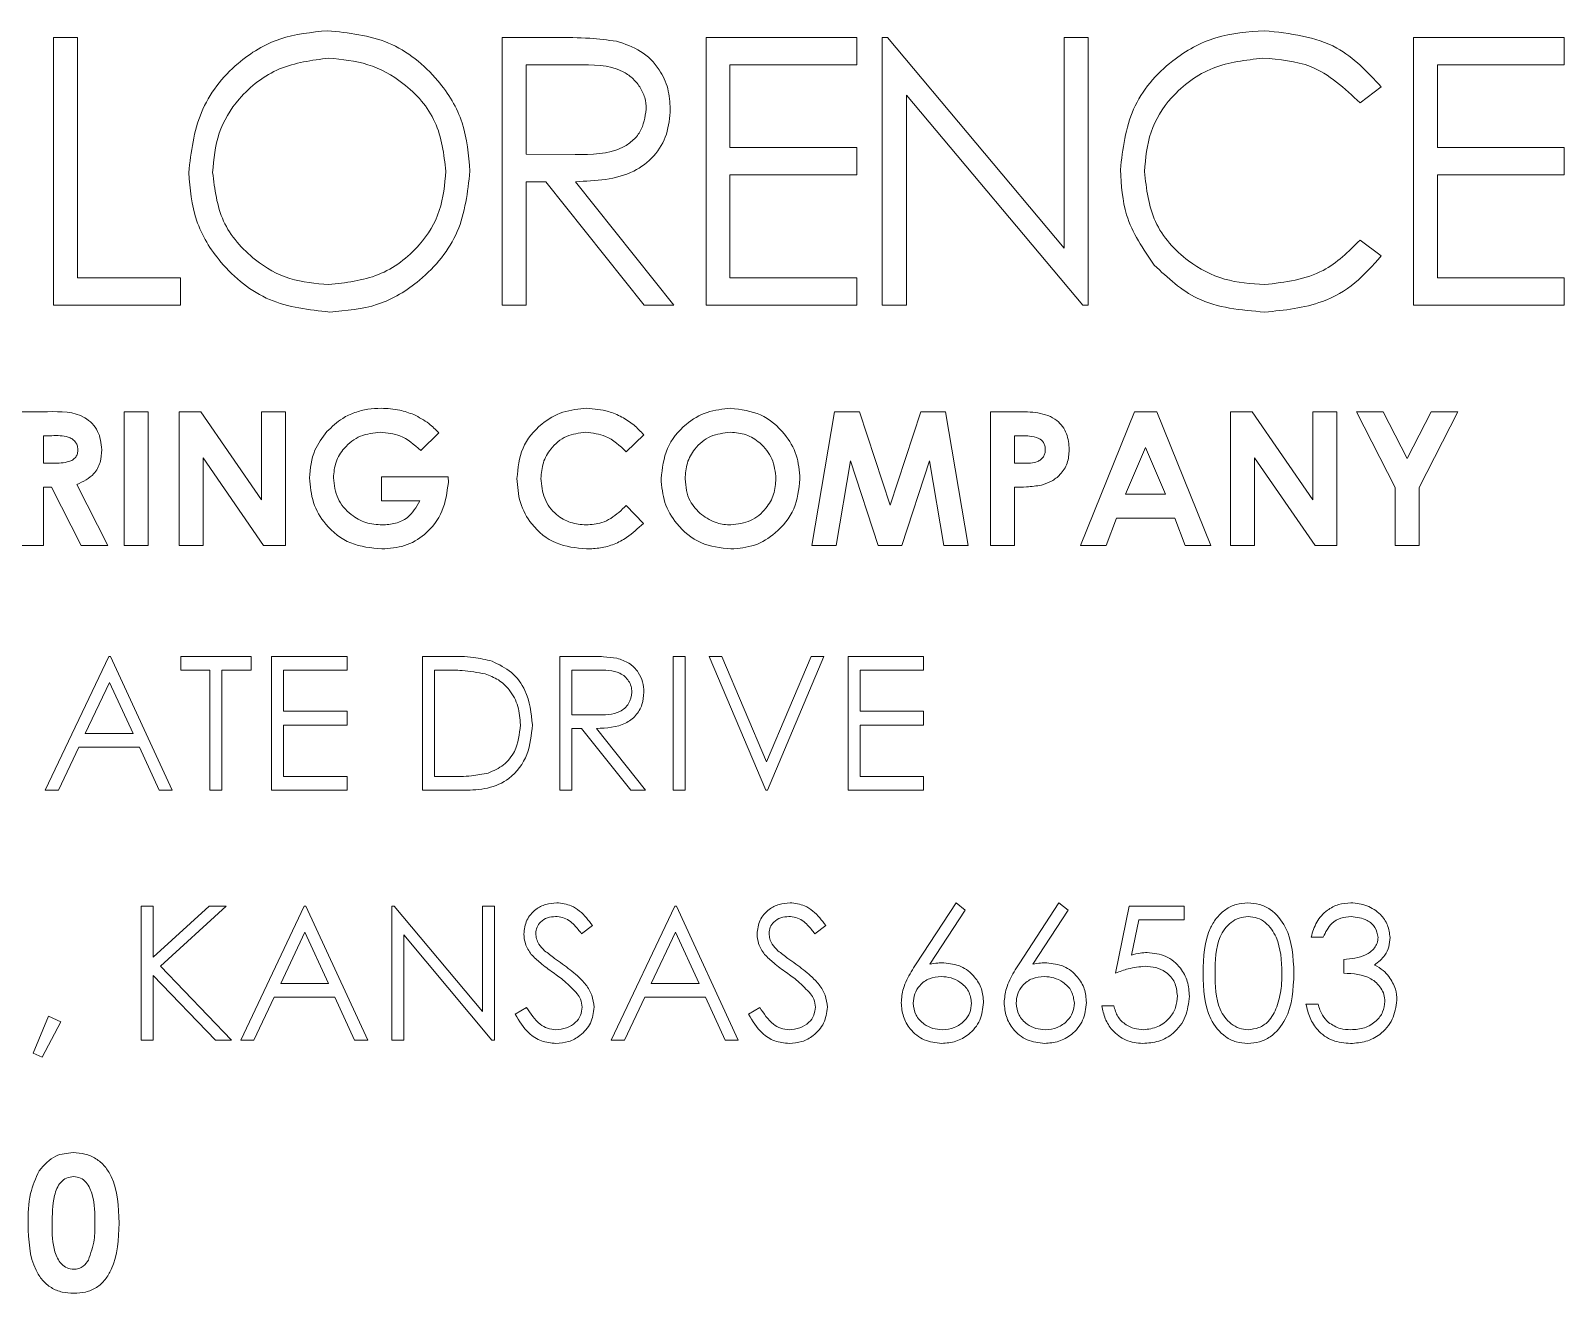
# Model space of a CAD drawing. Header units: inches. Extents: x 26 to 204, y -167 to -88.
# Drawn here: x 185.025 to 185.54, y -102.375 to -101.95 of the extents above; entities that cross this region are included whole.
import ezdxf

# ---------------------------------------------------------------- set-up
doc = ezdxf.new("R2010")
doc.units = ezdxf.units.IN
doc.header["$MEASUREMENT"] = 0
doc.layers.add('SLD-0', color=179, linetype='Continuous')

msp = doc.modelspace()

# ---------------------------------------------------------------- linework, layer by layer
at = {"layer": 'SLD-0', "color": 179, "linetype": 'Continuous', "lineweight": 15}
for p, q in [((185.03225, -102.04261), (185.03225, -101.95261)), ((185.03225, -101.95261), (185.04033, -101.95261)), ((185.04033, -101.95261), (185.04033, -102.03338)), ((185.18318, -101.95261), (185.20119, -101.95261)), ((185.18318, -102.04261), (185.18318, -101.95261)), ((185.25172, -101.95261), (185.30249, -101.95261)), ((185.25172, -102.04261), (185.25172, -101.95261)), ((185.30249, -101.95261), (185.30249, -101.96184)), ((185.31102, -101.95261), (185.31272, -101.95261)), ((185.31102, -102.04261), (185.31102, -101.95261)), ((185.31272, -101.95261), (185.37218, -102.02345)), ((185.37218, -102.02345), (185.37218, -101.95261)), ((185.37218, -101.95261), (185.38025, -101.95261)), ((185.38025, -101.95261), (185.38025, -102.04261)), ((185.48964, -101.95261), (185.54041, -101.95261)), ((185.48964, -102.04261), (185.48964, -101.95261)), ((185.54041, -101.95261), (185.54041, -101.96184)), ((185.20813, -101.96184), (185.19125, -101.96184)), ((185.19125, -101.96184), (185.19125, -101.99184)), ((185.30249, -101.96184), (185.25979, -101.96184)), ((185.25979, -101.96184), (185.25979, -101.98954)), ((185.54041, -101.96184), (185.49772, -101.96184)), ((185.49772, -101.96184), (185.49772, -101.98954)), ((185.47879, -101.96913), (185.47173, -101.97454)), ((185.37842, -102.04261), (185.3191, -101.97194)), ((185.3191, -101.97194), (185.3191, -102.04261)), ((185.25979, -101.98954), (185.30249, -101.98954)), ((185.30249, -101.98954), (185.30249, -101.99877)), ((185.49772, -101.98954), (185.54041, -101.98954)), ((185.54041, -101.98954), (185.54041, -101.99877)), ((185.19125, -101.99184), (185.20773, -101.99197)), ((185.30249, -101.99877), (185.25979, -101.99877)), ((185.25979, -101.99877), (185.25979, -102.03338)), ((185.54041, -101.99877), (185.49772, -101.99877)), ((185.49772, -101.99877), (185.49772, -102.03338)), ((185.19782, -102.00107), (185.19125, -102.00107)), ((185.19125, -102.00107), (185.19125, -102.04261)), ((185.23088, -102.04261), (185.19782, -102.00107)), ((185.20781, -102.00107), (185.24087, -102.04261)), ((185.47173, -102.02069), (185.47879, -102.02604)), ((185.04033, -102.03338), (185.07495, -102.03338)), ((185.07495, -102.03338), (185.07495, -102.04261)), ((185.25979, -102.03338), (185.30249, -102.03338)), ((185.30249, -102.03338), (185.30249, -102.04261)), ((185.49772, -102.03338), (185.54041, -102.03338)), ((185.54041, -102.03338), (185.54041, -102.04261)), ((185.07495, -102.04261), (185.03225, -102.04261)), ((185.19125, -102.04261), (185.18318, -102.04261)), ((185.24087, -102.04261), (185.23088, -102.04261)), ((185.30249, -102.04261), (185.25172, -102.04261)), ((185.3191, -102.04261), (185.31102, -102.04261)), ((185.38025, -102.04261), (185.37842, -102.04261)), ((185.54041, -102.04261), (185.48964, -102.04261)), ((185.02083, -102.07841), (185.03024, -102.07841)), ((185.05602, -102.07841), (185.0641, -102.07841)), ((185.05602, -102.12341), (185.05602, -102.07841)), ((185.0641, -102.07841), (185.0641, -102.12341)), ((185.07448, -102.07841), (185.08176, -102.07841)), ((185.07448, -102.12341), (185.07448, -102.07841)), ((185.08176, -102.07841), (185.10217, -102.10802)), ((185.10217, -102.10802), (185.10217, -102.07841)), ((185.10217, -102.07841), (185.11025, -102.07841)), ((185.11025, -102.07841), (185.11025, -102.12341)), ((185.28737, -102.12341), (185.29496, -102.07841)), ((185.29496, -102.07841), (185.30335, -102.07841)), ((185.30335, -102.07841), (185.31361, -102.1098)), ((185.31361, -102.1098), (185.32395, -102.07841)), ((185.32395, -102.07841), (185.33226, -102.07841)), ((185.33226, -102.07841), (185.33986, -102.12341)), ((185.34736, -102.07841), (185.35638, -102.07841)), ((185.34736, -102.12341), (185.34736, -102.07841)), ((185.37765, -102.12341), (185.39584, -102.07841)), ((185.39584, -102.07841), (185.40333, -102.07841)), ((185.40333, -102.07841), (185.4215, -102.12341)), ((185.42813, -102.07841), (185.43541, -102.07841)), ((185.42813, -102.12341), (185.42813, -102.07841)), ((185.43541, -102.07841), (185.45583, -102.10802)), ((185.45583, -102.07841), (185.4639, -102.07841)), ((185.45583, -102.10802), (185.45583, -102.07841)), ((185.4639, -102.07841), (185.4639, -102.12341)), ((185.47054, -102.07841), (185.47953, -102.07841)), ((185.48352, -102.10392), (185.47054, -102.07841)), ((185.47953, -102.07841), (185.48756, -102.09419)), ((185.48756, -102.09419), (185.49559, -102.07841)), ((185.50458, -102.07841), (185.4916, -102.10392)), ((185.49559, -102.07841), (185.50458, -102.07841)), ((185.03165, -102.08648), (185.0289, -102.08648)), ((185.0289, -102.08648), (185.0289, -102.09571)), ((185.16188, -102.08556), (185.15576, -102.09141)), ((185.23083, -102.08621), (185.2249, -102.09187)), ((185.35798, -102.08648), (185.35544, -102.08648)), ((185.35544, -102.08648), (185.35544, -102.09571)), ((185.39958, -102.09048), (185.39283, -102.1061)), ((185.40632, -102.1061), (185.39958, -102.09048)), ((185.0289, -102.09571), (185.03205, -102.09571)), ((185.10292, -102.12341), (185.08256, -102.09389)), ((185.08256, -102.09389), (185.08256, -102.12341)), ((185.30035, -102.09498), (185.29555, -102.12341)), ((185.30965, -102.12341), (185.30035, -102.09498)), ((185.32688, -102.09498), (185.31753, -102.12341)), ((185.33169, -102.12341), (185.32688, -102.09498)), ((185.35544, -102.09571), (185.3583, -102.09571)), ((185.45657, -102.12341), (185.43621, -102.09389)), ((185.43621, -102.09389), (185.43621, -102.12341)), ((185.04015, -102.10287), (185.05054, -102.12341)), ((185.14256, -102.10841), (185.14256, -102.10033)), ((185.14256, -102.10033), (185.16499, -102.10033)), ((185.16499, -102.10033), (185.16506, -102.10225)), ((185.03164, -102.10379), (185.0289, -102.10379)), ((185.0289, -102.10379), (185.0289, -102.12341)), ((185.04156, -102.12341), (185.03164, -102.10379)), ((185.15548, -102.10841), (185.14256, -102.10841)), ((185.35544, -102.10379), (185.35544, -102.12341)), ((185.39283, -102.1061), (185.40632, -102.1061)), ((185.48352, -102.12341), (185.48352, -102.10392)), ((185.4916, -102.10392), (185.4916, -102.12341)), ((185.2249, -102.10994), (185.23065, -102.11597)), ((185.38977, -102.11418), (185.38627, -102.12341)), ((185.40938, -102.11418), (185.38977, -102.11418)), ((185.41287, -102.12341), (185.40938, -102.11418)), ((185.0289, -102.12341), (185.02083, -102.12341)), ((185.05054, -102.12341), (185.04156, -102.12341)), ((185.0641, -102.12341), (185.05602, -102.12341)), ((185.08256, -102.12341), (185.07448, -102.12341)), ((185.11025, -102.12341), (185.10292, -102.12341)), ((185.29555, -102.12341), (185.28737, -102.12341)), ((185.31753, -102.12341), (185.30965, -102.12341)), ((185.33986, -102.12341), (185.33169, -102.12341)), ((185.35544, -102.12341), (185.34736, -102.12341)), ((185.38627, -102.12341), (185.37765, -102.12341)), ((185.4215, -102.12341), (185.41287, -102.12341)), ((185.43621, -102.12341), (185.42813, -102.12341)), ((185.4639, -102.12341), (185.45657, -102.12341)), ((185.4916, -102.12341), (185.48352, -102.12341)), ((185.02948, -102.20568), (185.05083, -102.16068)), ((185.05083, -102.16068), (185.0514, -102.16068)), ((185.0514, -102.16068), (185.07217, -102.20568)), ((185.07506, -102.16068), (185.09871, -102.16068)), ((185.07506, -102.16529), (185.07506, -102.16068)), ((185.09871, -102.16068), (185.09871, -102.16529)), ((185.10563, -102.20568), (185.10563, -102.16068)), ((185.10563, -102.16068), (185.13102, -102.16068)), ((185.13102, -102.16068), (185.13102, -102.16529)), ((185.1564, -102.20568), (185.1564, -102.16068)), ((185.1564, -102.16068), (185.16549, -102.16068)), ((185.20256, -102.16068), (185.21156, -102.16068)), ((185.20256, -102.20568), (185.20256, -102.16068)), ((185.24063, -102.16068), (185.24467, -102.16068)), ((185.24063, -102.20568), (185.24063, -102.16068)), ((185.24467, -102.16068), (185.24467, -102.20568)), ((185.25275, -102.16068), (185.25708, -102.16068)), ((185.27179, -102.20568), (185.25275, -102.16068)), ((185.25708, -102.16068), (185.27208, -102.19614)), ((185.27208, -102.19614), (185.28708, -102.16068)), ((185.2914, -102.16068), (185.27237, -102.20568)), ((185.28708, -102.16068), (185.2914, -102.16068)), ((185.29948, -102.20568), (185.29948, -102.16068)), ((185.29948, -102.16068), (185.32487, -102.16068)), ((185.32487, -102.16068), (185.32487, -102.16529)), ((185.05107, -102.16945), (185.04292, -102.18664)), ((185.059, -102.18664), (185.05107, -102.16945)), ((185.08486, -102.16529), (185.07506, -102.16529)), ((185.08486, -102.20568), (185.08486, -102.16529)), ((185.0889, -102.16529), (185.0889, -102.20568)), ((185.09871, -102.16529), (185.0889, -102.16529)), ((185.10967, -102.16529), (185.10967, -102.17914)), ((185.13102, -102.16529), (185.10967, -102.16529)), ((185.16361, -102.16529), (185.16044, -102.16529)), ((185.16044, -102.16529), (185.16044, -102.20106)), ((185.21503, -102.16529), (185.2066, -102.16529)), ((185.2066, -102.16529), (185.2066, -102.18029)), ((185.30352, -102.16529), (185.30352, -102.17914)), ((185.32487, -102.16529), (185.30352, -102.16529)), ((185.10967, -102.17914), (185.13102, -102.17914)), ((185.13102, -102.17914), (185.13102, -102.18375)), ((185.2066, -102.18029), (185.21483, -102.18035)), ((185.30352, -102.17914), (185.32487, -102.17914)), ((185.32487, -102.17914), (185.32487, -102.18375)), ((185.13102, -102.18375), (185.10967, -102.18375)), ((185.10967, -102.18375), (185.10967, -102.20106)), ((185.20988, -102.18491), (185.2066, -102.18491)), ((185.2066, -102.18491), (185.2066, -102.20568)), ((185.22641, -102.20568), (185.20988, -102.18491)), ((185.21487, -102.18491), (185.2314, -102.20568)), ((185.32487, -102.18375), (185.30352, -102.18375)), ((185.30352, -102.18375), (185.30352, -102.20106)), ((185.04292, -102.18664), (185.059, -102.18664)), ((185.04073, -102.19125), (185.03389, -102.20568)), ((185.06113, -102.19125), (185.04073, -102.19125)), ((185.06778, -102.20568), (185.06113, -102.19125)), ((185.10967, -102.20106), (185.13102, -102.20106)), ((185.13102, -102.20106), (185.13102, -102.20568)), ((185.16044, -102.20106), (185.16561, -102.20106)), ((185.30352, -102.20106), (185.32487, -102.20106)), ((185.32487, -102.20106), (185.32487, -102.20568)), ((185.03389, -102.20568), (185.02948, -102.20568)), ((185.07217, -102.20568), (185.06778, -102.20568)), ((185.0889, -102.20568), (185.08486, -102.20568)), ((185.13102, -102.20568), (185.10563, -102.20568)), ((185.17035, -102.20568), (185.1564, -102.20568)), ((185.2066, -102.20568), (185.20256, -102.20568)), ((185.2314, -102.20568), (185.22641, -102.20568)), ((185.24467, -102.20568), (185.24063, -102.20568)), ((185.27237, -102.20568), (185.27179, -102.20568)), ((185.32487, -102.20568), (185.29948, -102.20568)), ((185.06179, -102.24468), (185.06583, -102.24468)), ((185.06179, -102.28968), (185.06179, -102.24468)), ((185.06583, -102.24468), (185.06583, -102.26181)), ((185.06583, -102.26181), (185.08459, -102.24468)), ((185.09035, -102.24468), (185.06823, -102.26487)), ((185.08459, -102.24468), (185.09035, -102.24468)), ((185.09525, -102.28968), (185.1166, -102.24468)), ((185.1166, -102.24468), (185.11717, -102.24468)), ((185.11717, -102.24468), (185.13794, -102.28968)), ((185.14602, -102.24468), (185.14687, -102.24468)), ((185.14602, -102.28968), (185.14602, -102.24468)), ((185.14687, -102.24468), (185.1766, -102.28009)), ((185.1766, -102.28009), (185.1766, -102.24468)), ((185.1766, -102.24468), (185.18063, -102.24468)), ((185.18063, -102.24468), (185.18063, -102.28968)), ((185.21986, -102.28968), (185.24121, -102.24468)), ((185.24121, -102.24468), (185.24179, -102.24468)), ((185.24179, -102.24468), (185.26256, -102.28968)), ((185.3224, -102.26406), (185.33583, -102.24352)), ((185.33894, -102.24597), (185.32705, -102.26415)), ((185.33583, -102.24352), (185.33894, -102.24597)), ((185.35701, -102.26406), (185.37044, -102.24352)), ((185.37355, -102.24597), (185.36166, -102.26415)), ((185.37044, -102.24352), (185.37355, -102.24597)), ((185.38948, -102.26718), (185.3941, -102.24468)), ((185.3941, -102.24468), (185.41256, -102.24468)), ((185.41256, -102.24468), (185.41256, -102.24929)), ((185.21352, -102.25114), (185.20987, -102.25391)), ((185.29198, -102.25114), (185.28833, -102.25391)), ((185.39725, -102.24929), (185.39483, -102.26113)), ((185.41256, -102.24929), (185.39725, -102.24929)), ((185.11684, -102.25345), (185.10869, -102.27064)), ((185.12477, -102.27064), (185.11684, -102.25345)), ((185.17971, -102.28968), (185.15006, -102.25434)), ((185.15006, -102.25434), (185.15006, -102.28968)), ((185.24145, -102.25345), (185.23331, -102.27064)), ((185.24939, -102.27064), (185.24145, -102.25345)), ((185.45929, -102.25506), (185.45525, -102.25506)), ((185.46621, -102.26718), (185.46621, -102.26256)), ((185.08669, -102.28968), (185.06583, -102.26796)), ((185.06583, -102.26796), (185.06583, -102.28968)), ((185.06823, -102.26487), (185.09208, -102.28968)), ((185.10869, -102.27064), (185.12477, -102.27064)), ((185.23331, -102.27064), (185.24939, -102.27064)), ((185.1065, -102.27525), (185.09966, -102.28968)), ((185.1269, -102.27525), (185.1065, -102.27525)), ((185.13355, -102.28968), (185.1269, -102.27525)), ((185.23111, -102.27525), (185.22427, -102.28968)), ((185.25151, -102.27525), (185.23111, -102.27525)), ((185.25817, -102.28968), (185.25151, -102.27525)), ((185.38486, -102.27814), (185.3889, -102.27814)), ((185.45352, -102.27756), (185.45756, -102.27756)), ((185.02544, -102.29413), (185.03054, -102.2816)), ((185.03467, -102.2836), (185.02847, -102.29545)), ((185.03054, -102.2816), (185.03467, -102.2836)), ((185.18756, -102.281), (185.19136, -102.27871)), ((185.26602, -102.281), (185.26982, -102.27871)), ((185.02847, -102.29545), (185.02544, -102.29413)), ((185.06583, -102.28968), (185.06179, -102.28968)), ((185.09208, -102.28968), (185.08669, -102.28968)), ((185.09966, -102.28968), (185.09525, -102.28968)), ((185.13794, -102.28968), (185.13355, -102.28968)), ((185.15006, -102.28968), (185.14602, -102.28968)), ((185.18063, -102.28968), (185.17971, -102.28968)), ((185.22427, -102.28968), (185.21986, -102.28968)), ((185.26256, -102.28968), (185.25817, -102.28968))]:
    msp.add_line(p, q, dxfattribs=at)
for points, knots in [([(185.07772, -101.99801), (185.07855, -101.99107), (185.08021, -101.97718), (185.09253, -101.96136), (185.10808, -101.95194), (185.11899, -101.95085), (185.12445, -101.9503)], [0, 0, 0, 0, 0.279737, 0.559332, 0.77968, 1, 1, 1, 1]), ([(185.12445, -101.9503), (185.1315, -101.95105), (185.1456, -101.95253), (185.16137, -101.9653), (185.17094, -101.98098), (185.17187, -101.99204), (185.17233, -101.99758)], [0, 0, 0, 0, 0.279771, 0.559363, 0.779571, 1, 1, 1, 1]), ([(185.20119, -101.95261), (185.20501, -101.9526), (185.21184, -101.95258), (185.2186, -101.95345), (185.22158, -101.95384)], [0, 0, 0, 0, 0.56024, 1, 1, 1, 1]), ([(185.3911, -101.99709), (185.39192, -101.99004), (185.39357, -101.97593), (185.40688, -101.96048), (185.42291, -101.95154), (185.43398, -101.95072), (185.43953, -101.9503)], [0, 0, 0, 0, 0.27951, 0.559074, 0.779371, 1, 1, 1, 1]), ([(185.43953, -101.9503), (185.44817, -101.95126), (185.46361, -101.95297), (185.47415, -101.96419), (185.47879, -101.96913)], [0, 0, 0, 0, 0.55952, 1, 1, 1, 1]), ([(185.22158, -101.95384), (185.2244, -101.95478), (185.23005, -101.95665), (185.23599, -101.96271), (185.23927, -101.9697), (185.23957, -101.97435), (185.23972, -101.97668)], [0, 0, 0, 0, 0.279795, 0.5595, 0.779628, 1, 1, 1, 1]), ([(185.12484, -101.95954), (185.11916, -101.96027), (185.1078, -101.96175), (185.0948, -101.97177), (185.08702, -101.98453), (185.0862, -101.99349), (185.08579, -101.99797)], [0, 0, 0, 0, 0.279628, 0.559351, 0.779628, 1, 1, 1, 1]), ([(185.16425, -101.99756), (185.16356, -101.99185), (185.16218, -101.98042), (185.15123, -101.96803), (185.13826, -101.96086), (185.12931, -101.95998), (185.12484, -101.95954)], [0, 0, 0, 0, 0.279466, 0.558871, 0.779515, 1, 1, 1, 1]), ([(185.23164, -101.97666), (185.23154, -101.97535), (185.23135, -101.97271), (185.22956, -101.96912), (185.22703, -101.96607), (185.22035, -101.96167), (185.21356, -101.96177), (185.20813, -101.96184)], [0, 0, 0, 0, 0.125306, 0.250608, 0.375961, 0.501276, 1, 1, 1, 1]), ([(185.43902, -101.95954), (185.43327, -101.96019), (185.42178, -101.96151), (185.40838, -101.97128), (185.40041, -101.98412), (185.39959, -101.99318), (185.39918, -101.9977)], [0, 0, 0, 0, 0.279856, 0.559519, 0.779681, 1, 1, 1, 1]), ([(185.47173, -101.97454), (185.46651, -101.96969), (185.45718, -101.96101), (185.44458, -101.95999), (185.43902, -101.95954)], [0, 0, 0, 0, 0.558425, 1, 1, 1, 1]), ([(185.20773, -101.99197), (185.21326, -101.99195), (185.22018, -101.99193), (185.227, -101.98754), (185.23058, -101.9834), (185.23121, -101.97935), (185.23164, -101.97666)], [0, 0, 0, 0, 0.499824, 0.625497, 0.751221, 1, 1, 1, 1]), ([(185.23972, -101.97668), (185.23948, -101.97953), (185.23901, -101.98522), (185.23456, -101.99278), (185.22442, -102.00034), (185.21465, -102.00077), (185.20781, -102.00107)], [0, 0, 0, 0, 0.187133, 0.373987, 0.56091, 1, 1, 1, 1]), ([(185.12517, -102.04492), (185.11819, -102.04415), (185.10425, -102.0426), (185.08873, -102.02988), (185.07917, -102.01443), (185.0782, -102.00348), (185.07772, -101.99801)], [0, 0, 0, 0, 0.279663, 0.559351, 0.779635, 1, 1, 1, 1]), ([(185.08579, -101.99797), (185.08648, -102.00364), (185.08786, -102.01499), (185.09874, -102.02722), (185.11149, -102.03459), (185.12039, -102.03532), (185.12484, -102.03569)], [0, 0, 0, 0, 0.279413, 0.559077, 0.779478, 1, 1, 1, 1]), ([(185.12484, -102.03569), (185.13056, -102.03504), (185.14199, -102.03374), (185.15523, -102.02388), (185.16301, -102.01105), (185.16384, -102.00206), (185.16425, -101.99756)], [0, 0, 0, 0, 0.279832, 0.559387, 0.779669, 1, 1, 1, 1]), ([(185.17233, -101.99758), (185.17154, -102.00456), (185.16996, -102.01853), (185.15714, -102.03401), (185.14162, -102.04352), (185.13065, -102.04445), (185.12517, -102.04492)], [0, 0, 0, 0, 0.2796356, 0.5593411, 0.7795959, 1, 1, 1, 1]), ([(185.40251, -102.02918), (185.39879, -102.02373), (185.39213, -102.01398), (185.39142, -102.00226), (185.3911, -101.99709)], [0, 0, 0, 0, 0.559028, 1, 1, 1, 1]), ([(185.39918, -101.9977), (185.39986, -102.00352), (185.40124, -102.01517), (185.41251, -102.02772), (185.42588, -102.03473), (185.43501, -102.03537), (185.43958, -102.03569)], [0, 0, 0, 0, 0.279433, 0.558917, 0.779285, 1, 1, 1, 1]), ([(185.43958, -102.03569), (185.44654, -102.03484), (185.45899, -102.03332), (185.46783, -102.02456), (185.47173, -102.02069)], [0, 0, 0, 0, 0.558779, 1, 1, 1, 1]), ([(185.43963, -102.04492), (185.43167, -102.04425), (185.41745, -102.04304), (185.40708, -102.03342), (185.40251, -102.02918)], [0, 0, 0, 0, 0.559801, 1, 1, 1, 1]), ([(185.47879, -102.02604), (185.47602, -102.02922), (185.47047, -102.03558), (185.45712, -102.04323), (185.44626, -102.04428), (185.43963, -102.04492)], [0, 0, 0, 0, 0.280412, 0.560799, 1, 1, 1, 1]), ([(185.12423, -102.08512), (185.12591, -102.0835), (185.12868, -102.08083), (185.13356, -102.07857), (185.13795, -102.07744), (185.14095, -102.07732), (185.14246, -102.07725)], [0, 0, 0, 0, 0.339488, 0.559583, 0.779759, 1, 1, 1, 1]), ([(185.14246, -102.07725), (185.14457, -102.07735), (185.14834, -102.07754), (185.15188, -102.07882), (185.15344, -102.07938)], [0, 0, 0, 0, 0.559869, 1, 1, 1, 1]), ([(185.18813, -102.10083), (185.18849, -102.09734), (185.1892, -102.09037), (185.1956, -102.08259), (185.20344, -102.07805), (185.2089, -102.07752), (185.21163, -102.07725)], [0, 0, 0, 0, 0.279818, 0.559034, 0.779561, 1, 1, 1, 1]), ([(185.21163, -102.07725), (185.21411, -102.07747), (185.21819, -102.07781), (185.22345, -102.08009), (185.22752, -102.08271), (185.22972, -102.08504), (185.23083, -102.08621)], [0, 0, 0, 0, 0.339469, 0.559682, 0.779853, 1, 1, 1, 1]), ([(185.2366, -102.10089), (185.23701, -102.09743), (185.23785, -102.0905), (185.24414, -102.08273), (185.25189, -102.07807), (185.25733, -102.07752), (185.26005, -102.07725)], [0, 0, 0, 0, 0.279629, 0.559212, 0.779671, 1, 1, 1, 1]), ([(185.26005, -102.07725), (185.26352, -102.07769), (185.27046, -102.07856), (185.27802, -102.0851), (185.28266, -102.09286), (185.2831, -102.09831), (185.28333, -102.10104)], [0, 0, 0, 0, 0.279367, 0.559182, 0.779517, 1, 1, 1, 1]), ([(185.03024, -102.07841), (185.03469, -102.07836), (185.04027, -102.0783), (185.04535, -102.08231), (185.0479, -102.08581), (185.04827, -102.08904), (185.04852, -102.09119)], [0, 0, 0, 0, 0.499006, 0.624642, 0.750355, 1, 1, 1, 1]), ([(185.15344, -102.07938), (185.15518, -102.0803), (185.15831, -102.08195), (185.16078, -102.08446), (185.16188, -102.08556)], [0, 0, 0, 0, 0.559431, 1, 1, 1, 1]), ([(185.35638, -102.07841), (185.3587, -102.07842), (185.36332, -102.07846), (185.36975, -102.08056), (185.37343, -102.08569), (185.37375, -102.08935), (185.3739, -102.09119)], [0, 0, 0, 0, 0.28183, 0.560225, 0.779694, 1, 1, 1, 1]), ([(185.04044, -102.09108), (185.0404, -102.09061), (185.04032, -102.08968), (185.03958, -102.08844), (185.03852, -102.08751), (185.03592, -102.08638), (185.03355, -102.08644), (185.03165, -102.08648)], [0, 0, 0, 0, 0.124898, 0.249761, 0.37487, 0.500001, 1, 1, 1, 1]), ([(185.11833, -102.10068), (185.11864, -102.09746), (185.1192, -102.0917), (185.12269, -102.08714), (185.12423, -102.08512)], [0, 0, 0, 0, 0.559332, 1, 1, 1, 1]), ([(185.14223, -102.08533), (185.13993, -102.08557), (185.13531, -102.08605), (185.1301, -102.09015), (185.12689, -102.09524), (185.12657, -102.09886), (185.1264, -102.10067)], [0, 0, 0, 0, 0.279799, 0.559406, 0.779644, 1, 1, 1, 1]), ([(185.15576, -102.09141), (185.15357, -102.08949), (185.14965, -102.08605), (185.1445, -102.08555), (185.14223, -102.08533)], [0, 0, 0, 0, 0.559564, 1, 1, 1, 1]), ([(185.21131, -102.08533), (185.20905, -102.08559), (185.20452, -102.08612), (185.19957, -102.09038), (185.19663, -102.09549), (185.19635, -102.09904), (185.19621, -102.10082)], [0, 0, 0, 0, 0.279517, 0.559147, 0.779453, 1, 1, 1, 1]), ([(185.2249, -102.09187), (185.22273, -102.08984), (185.21885, -102.08621), (185.21361, -102.0856), (185.21131, -102.08533)], [0, 0, 0, 0, 0.560027, 1, 1, 1, 1]), ([(185.25993, -102.08533), (185.25763, -102.08559), (185.25305, -102.08611), (185.24798, -102.09038), (185.24507, -102.0956), (185.2448, -102.0992), (185.24467, -102.101)], [0, 0, 0, 0, 0.2795956, 0.5591239, 0.7793435, 1, 1, 1, 1]), ([(185.27525, -102.10093), (185.275, -102.09865), (185.2745, -102.09408), (185.27036, -102.08897), (185.26531, -102.08581), (185.26172, -102.08549), (185.25993, -102.08533)], [0, 0, 0, 0, 0.279757, 0.559474, 0.779669, 1, 1, 1, 1]), ([(185.36371, -102.08738), (185.36266, -102.08705), (185.3608, -102.08648), (185.35885, -102.08648), (185.35798, -102.08648)], [0, 0, 0, 0, 0.558529, 1, 1, 1, 1]), ([(185.36583, -102.09118), (185.3658, -102.09075), (185.36575, -102.0899), (185.36516, -102.08844), (185.36426, -102.08778), (185.36371, -102.08738)], [0, 0, 0, 0, 0.2812872, 0.5618577, 1, 1, 1, 1]), ([(185.03205, -102.09571), (185.03389, -102.09569), (185.03619, -102.09567), (185.03876, -102.09467), (185.03979, -102.09373), (185.04037, -102.09245), (185.04042, -102.09154), (185.04044, -102.09108)], [0, 0, 0, 0, 0.500152, 0.625307, 0.749979, 0.874798, 1, 1, 1, 1]), ([(185.04852, -102.09119), (185.04842, -102.09263), (185.04822, -102.09552), (185.04566, -102.10026), (185.04224, -102.10188), (185.04015, -102.10287)], [0, 0, 0, 0, 0.281134, 0.561323, 1, 1, 1, 1]), ([(185.3583, -102.09571), (185.36002, -102.09576), (185.36218, -102.09582), (185.36439, -102.09456), (185.36524, -102.09361), (185.36575, -102.09244), (185.3658, -102.0916), (185.36583, -102.09118)], [0, 0, 0, 0, 0.499366, 0.624528, 0.749757, 0.874798, 1, 1, 1, 1]), ([(185.3739, -102.09119), (185.37379, -102.09273), (185.37355, -102.09579), (185.37116, -102.09949), (185.36802, -102.10192), (185.36575, -102.10271), (185.36461, -102.10311)], [0, 0, 0, 0, 0.2799649, 0.5592612, 0.7795532, 1, 1, 1, 1]), ([(185.14268, -102.12456), (185.13911, -102.12421), (185.13196, -102.1235), (185.12381, -102.11715), (185.11914, -102.10908), (185.1186, -102.10348), (185.11833, -102.10068)], [0, 0, 0, 0, 0.2799283, 0.5591487, 0.7795459, 1, 1, 1, 1]), ([(185.1264, -102.10067), (185.12669, -102.10306), (185.12728, -102.10783), (185.13182, -102.11301), (185.13723, -102.11604), (185.14097, -102.11634), (185.14285, -102.11648)], [0, 0, 0, 0, 0.279413, 0.559121, 0.77944, 1, 1, 1, 1]), ([(185.16506, -102.10225), (185.16461, -102.10553), (185.16372, -102.11209), (185.15796, -102.11965), (185.15047, -102.12399), (185.14528, -102.12437), (185.14268, -102.12456)], [0, 0, 0, 0, 0.279581, 0.559358, 0.779434, 1, 1, 1, 1]), ([(185.2115, -102.12456), (185.20799, -102.12421), (185.20098, -102.12351), (185.1931, -102.1171), (185.18873, -102.10908), (185.18833, -102.10359), (185.18813, -102.10083)], [0, 0, 0, 0, 0.279828, 0.559131, 0.779377, 1, 1, 1, 1]), ([(185.19621, -102.10082), (185.19643, -102.10312), (185.19685, -102.10771), (185.20086, -102.11301), (185.20606, -102.11601), (185.20966, -102.11633), (185.21146, -102.11648)], [0, 0, 0, 0, 0.280045, 0.559233, 0.779527, 1, 1, 1, 1]), ([(185.26011, -102.12456), (185.25662, -102.12418), (185.24963, -102.12341), (185.24199, -102.11688), (185.23732, -102.1091), (185.23684, -102.10363), (185.2366, -102.10089)], [0, 0, 0, 0, 0.279621, 0.559167, 0.779556, 1, 1, 1, 1]), ([(185.24467, -102.101), (185.24494, -102.10362), (185.24541, -102.10831), (185.24874, -102.11158), (185.25021, -102.11302)], [0, 0, 0, 0, 0.559398, 1, 1, 1, 1]), ([(185.26009, -102.11648), (185.26236, -102.11621), (185.2669, -102.11567), (185.27185, -102.11139), (185.27483, -102.10628), (185.27511, -102.10272), (185.27525, -102.10093)], [0, 0, 0, 0, 0.279468, 0.559204, 0.77949, 1, 1, 1, 1]), ([(185.28333, -102.10104), (185.28294, -102.1045), (185.28217, -102.1114), (185.27588, -102.11908), (185.26825, -102.12385), (185.26283, -102.12433), (185.26011, -102.12456)], [0, 0, 0, 0, 0.279676, 0.559361, 0.77962, 1, 1, 1, 1]), ([(185.36461, -102.10311), (185.36291, -102.10335), (185.35987, -102.10379), (185.35679, -102.10379), (185.35544, -102.10379)], [0, 0, 0, 0, 0.559604, 1, 1, 1, 1]), ([(185.14285, -102.11648), (185.14434, -102.11639), (185.14732, -102.11621), (185.15231, -102.11384), (185.15428, -102.11047), (185.15548, -102.10841)], [0, 0, 0, 0, 0.281122, 0.561412, 1, 1, 1, 1]), ([(185.21146, -102.11648), (185.21322, -102.11635), (185.21611, -102.11613), (185.21976, -102.11435), (185.22248, -102.11232), (185.2241, -102.11073), (185.2249, -102.10994)], [0, 0, 0, 0, 0.339419, 0.559373, 0.779603, 1, 1, 1, 1]), ([(185.25021, -102.11302), (185.2519, -102.11414), (185.25491, -102.11613), (185.25851, -102.11638), (185.26009, -102.11648)], [0, 0, 0, 0, 0.55937, 1, 1, 1, 1]), ([(185.23065, -102.11597), (185.22884, -102.11764), (185.22588, -102.1204), (185.22089, -102.1231), (185.21626, -102.12436), (185.21309, -102.1245), (185.2115, -102.12456)], [0, 0, 0, 0, 0.340047, 0.559982, 0.779921, 1, 1, 1, 1]), ([(185.16549, -102.16068), (185.16819, -102.16068), (185.17302, -102.16068), (185.17771, -102.16181), (185.17977, -102.1623)], [0, 0, 0, 0, 0.56044, 1, 1, 1, 1]), ([(185.17977, -102.1623), (185.18206, -102.16341), (185.18664, -102.16563), (185.19221, -102.17321), (185.1929, -102.17975), (185.19333, -102.18374)], [0, 0, 0, 0, 0.280268, 0.560728, 1, 1, 1, 1]), ([(185.21156, -102.16068), (185.21347, -102.16067), (185.21689, -102.16066), (185.22027, -102.1611), (185.22176, -102.16129)], [0, 0, 0, 0, 0.560241, 1, 1, 1, 1]), ([(185.22176, -102.16129), (185.22317, -102.16176), (185.22599, -102.16269), (185.22896, -102.16573), (185.2306, -102.16922), (185.23075, -102.17155), (185.23083, -102.17271)], [0, 0, 0, 0, 0.279812, 0.559496, 0.779661, 1, 1, 1, 1]), ([(185.17743, -102.16655), (185.17487, -102.1661), (185.1703, -102.1653), (185.16565, -102.16529), (185.16361, -102.16529)], [0, 0, 0, 0, 0.559542, 1, 1, 1, 1]), ([(185.18929, -102.18373), (185.18914, -102.18163), (185.18885, -102.17742), (185.18606, -102.17212), (185.18208, -102.16833), (185.17898, -102.16715), (185.17743, -102.16655)], [0, 0, 0, 0, 0.280182, 0.559777, 0.779795, 1, 1, 1, 1]), ([(185.22679, -102.1727), (185.22674, -102.17204), (185.22664, -102.17072), (185.22575, -102.16893), (185.22448, -102.1674), (185.22114, -102.16521), (185.21775, -102.16525), (185.21503, -102.16529)], [0, 0, 0, 0, 0.1253398, 0.2506404, 0.375987, 0.5012822, 1, 1, 1, 1]), ([(185.21483, -102.18035), (185.2176, -102.18035), (185.22106, -102.18034), (185.22447, -102.17814), (185.22626, -102.17607), (185.22658, -102.17405), (185.22679, -102.1727)], [0, 0, 0, 0, 0.499821, 0.625494, 0.751221, 1, 1, 1, 1]), ([(185.23083, -102.17271), (185.23071, -102.17413), (185.23047, -102.17698), (185.22825, -102.18076), (185.22318, -102.18454), (185.21829, -102.18475), (185.21487, -102.18491)], [0, 0, 0, 0, 0.187132, 0.374006, 0.560912, 1, 1, 1, 1]), ([(185.19333, -102.18374), (185.193, -102.18712), (185.19234, -102.19387), (185.18651, -102.20192), (185.17832, -102.20544), (185.17301, -102.2056), (185.17035, -102.20568)], [0, 0, 0, 0, 0.2801371, 0.5592463, 0.778836, 1, 1, 1, 1]), ([(185.17847, -102.19992), (185.18027, -102.19913), (185.18386, -102.19755), (185.18839, -102.19187), (185.18895, -102.18682), (185.18929, -102.18373)], [0, 0, 0, 0, 0.280517, 0.561027, 1, 1, 1, 1]), ([(185.16561, -102.20106), (185.16803, -102.20107), (185.17236, -102.20108), (185.1766, -102.20027), (185.17847, -102.19992)], [0, 0, 0, 0, 0.56043, 1, 1, 1, 1]), ([(185.19044, -102.25402), (185.19064, -102.25243), (185.19103, -102.24923), (185.1941, -102.24576), (185.19777, -102.24384), (185.20028, -102.24363), (185.20153, -102.24352)], [0, 0, 0, 0, 0.27958, 0.55882, 0.779379, 1, 1, 1, 1]), ([(185.20153, -102.24352), (185.20321, -102.24372), (185.20599, -102.24405), (185.20926, -102.24621), (185.21155, -102.24853), (185.21286, -102.25027), (185.21352, -102.25114)], [0, 0, 0, 0, 0.338727, 0.558847, 0.779366, 1, 1, 1, 1]), ([(185.2689, -102.25402), (185.2691, -102.25243), (185.26949, -102.24923), (185.27256, -102.24576), (185.27624, -102.24384), (185.27874, -102.24363), (185.27999, -102.24352)], [0, 0, 0, 0, 0.27958, 0.558824, 0.779383, 1, 1, 1, 1]), ([(185.27999, -102.24352), (185.28168, -102.24372), (185.28446, -102.24405), (185.28773, -102.24621), (185.29002, -102.24853), (185.29133, -102.25027), (185.29198, -102.25114)], [0, 0, 0, 0, 0.338726, 0.558841, 0.779366, 1, 1, 1, 1]), ([(185.4189, -102.26719), (185.41908, -102.26182), (185.4193, -102.2551), (185.42349, -102.24834), (185.42641, -102.24565), (185.43, -102.24384), (185.43263, -102.24363), (185.43395, -102.24352)], [0, 0, 0, 0, 0.498693, 0.624176, 0.74946, 0.874743, 1, 1, 1, 1]), ([(185.43395, -102.24352), (185.43527, -102.24363), (185.43792, -102.24384), (185.44275, -102.24619), (185.44883, -102.2537), (185.44922, -102.26179), (185.44948, -102.26719)], [0, 0, 0, 0, 0.1255994, 0.2511905, 0.5005775, 1, 1, 1, 1]), ([(185.45525, -102.25506), (185.45577, -102.25333), (185.4568, -102.24987), (185.46024, -102.24605), (185.4644, -102.24385), (185.46723, -102.24363), (185.46864, -102.24352)], [0, 0, 0, 0, 0.280282, 0.5596587, 0.7797517, 1, 1, 1, 1]), ([(185.46864, -102.24352), (185.47047, -102.24372), (185.47411, -102.24411), (185.47847, -102.247), (185.48124, -102.25092), (185.4816, -102.25379), (185.48179, -102.25521)], [0, 0, 0, 0, 0.280073, 0.559862, 0.780094, 1, 1, 1, 1]), ([(185.20108, -102.24814), (185.20017, -102.24821), (185.19834, -102.24835), (185.19614, -102.24975), (185.1947, -102.25168), (185.19455, -102.25312), (185.19448, -102.25383)], [0, 0, 0, 0, 0.280293, 0.559965, 0.77997, 1, 1, 1, 1]), ([(185.20987, -102.25391), (185.20909, -102.25294), (185.20781, -102.25134), (185.2057, -102.24942), (185.20349, -102.24832), (185.20188, -102.2482), (185.20108, -102.24814)], [0, 0, 0, 0, 0.340423, 0.560489, 0.780189, 1, 1, 1, 1]), ([(185.27954, -102.24814), (185.27863, -102.24821), (185.2768, -102.24835), (185.2746, -102.24975), (185.27316, -102.25168), (185.27302, -102.25312), (185.27294, -102.25383)], [0, 0, 0, 0, 0.280294, 0.559965, 0.779971, 1, 1, 1, 1]), ([(185.28833, -102.25391), (185.28755, -102.25294), (185.28627, -102.25134), (185.28416, -102.24942), (185.28195, -102.24832), (185.28035, -102.2482), (185.27954, -102.24814)], [0, 0, 0, 0, 0.340423, 0.560489, 0.780189, 1, 1, 1, 1]), ([(185.43408, -102.24814), (185.43305, -102.24824), (185.43099, -102.24845), (185.42825, -102.25003), (185.42607, -102.25224), (185.42309, -102.25772), (185.42301, -102.26298), (185.42294, -102.26718)], [0, 0, 0, 0, 0.125137, 0.250414, 0.375507, 0.500857, 1, 1, 1, 1]), ([(185.44544, -102.26718), (185.44528, -102.263), (185.44503, -102.25674), (185.44081, -102.25055), (185.43717, -102.24846), (185.43511, -102.24825), (185.43408, -102.24814)], [0, 0, 0, 0, 0.500058, 0.749014, 0.874596, 1, 1, 1, 1]), ([(185.4687, -102.24814), (185.46753, -102.24823), (185.46519, -102.24842), (185.46147, -102.25067), (185.46012, -102.25339), (185.45929, -102.25506)], [0, 0, 0, 0, 0.280617, 0.560352, 1, 1, 1, 1]), ([(185.47775, -102.2552), (185.47752, -102.25402), (185.47706, -102.25165), (185.47362, -102.24874), (185.47056, -102.24837), (185.4687, -102.24814)], [0, 0, 0, 0, 0.278818, 0.56005, 1, 1, 1, 1]), ([(185.19296, -102.26088), (185.19216, -102.25971), (185.19075, -102.25762), (185.19054, -102.25512), (185.19044, -102.25402)], [0, 0, 0, 0, 0.559973, 1, 1, 1, 1]), ([(185.19448, -102.25383), (185.19453, -102.25446), (185.19464, -102.25572), (185.19561, -102.25779), (185.19675, -102.25894), (185.19745, -102.25965)], [0, 0, 0, 0, 0.279909, 0.559784, 1, 1, 1, 1]), ([(185.27142, -102.26088), (185.27063, -102.25971), (185.26921, -102.25762), (185.269, -102.25512), (185.2689, -102.25402)], [0, 0, 0, 0, 0.55997, 1, 1, 1, 1]), ([(185.27294, -102.25383), (185.27299, -102.25446), (185.2731, -102.25572), (185.27407, -102.25779), (185.27521, -102.25894), (185.27591, -102.25965)], [0, 0, 0, 0, 0.279908, 0.559778, 1, 1, 1, 1]), ([(185.46621, -102.26256), (185.46875, -102.26233), (185.47257, -102.26197), (185.47629, -102.25933), (185.47757, -102.25709), (185.47769, -102.25583), (185.47775, -102.2552)], [0, 0, 0, 0, 0.499399, 0.748996, 0.874513, 1, 1, 1, 1]), ([(185.48179, -102.25521), (185.48171, -102.25625), (185.48157, -102.25833), (185.47995, -102.26179), (185.47783, -102.26345), (185.47653, -102.26447)], [0, 0, 0, 0, 0.280501, 0.560749, 1, 1, 1, 1]), ([(185.20033, -102.267), (185.19886, -102.26596), (185.19625, -102.26411), (185.19396, -102.26186), (185.19296, -102.26088)], [0, 0, 0, 0, 0.560439, 1, 1, 1, 1]), ([(185.19745, -102.25965), (185.19856, -102.26051), (185.20054, -102.26205), (185.20259, -102.26349), (185.20349, -102.26413)], [0, 0, 0, 0, 0.55985, 1, 1, 1, 1]), ([(185.27879, -102.267), (185.27733, -102.26596), (185.27471, -102.26411), (185.27242, -102.26186), (185.27142, -102.26088)], [0, 0, 0, 0, 0.560442, 1, 1, 1, 1]), ([(185.27591, -102.25965), (185.27702, -102.26051), (185.279, -102.26205), (185.28105, -102.26349), (185.28196, -102.26413)], [0, 0, 0, 0, 0.559855, 1, 1, 1, 1]), ([(185.39483, -102.26113), (185.3958, -102.26086), (185.39754, -102.26038), (185.39934, -102.26029), (185.40013, -102.26025)], [0, 0, 0, 0, 0.560052, 1, 1, 1, 1]), ([(185.40013, -102.26025), (185.40228, -102.26048), (185.40658, -102.26094), (185.41131, -102.26499), (185.41394, -102.26991), (185.41417, -102.27329), (185.41429, -102.27497)], [0, 0, 0, 0, 0.279702, 0.559026, 0.779316, 1, 1, 1, 1]), ([(185.20844, -102.27417), (185.20706, -102.27269), (185.20458, -102.27004), (185.20163, -102.26793), (185.20033, -102.267)], [0, 0, 0, 0, 0.559495, 1, 1, 1, 1]), ([(185.20349, -102.26413), (185.20519, -102.2654), (185.20799, -102.26749), (185.21139, -102.27097), (185.21359, -102.27455), (185.21393, -102.27728), (185.2141, -102.27865)], [0, 0, 0, 0, 0.340519, 0.560683, 0.780571, 1, 1, 1, 1]), ([(185.28691, -102.27417), (185.28552, -102.27269), (185.28304, -102.27004), (185.28009, -102.26793), (185.27879, -102.267)], [0, 0, 0, 0, 0.559493, 1, 1, 1, 1]), ([(185.28196, -102.26413), (185.28366, -102.2654), (185.28645, -102.26749), (185.28985, -102.27097), (185.29205, -102.27455), (185.29239, -102.27728), (185.29256, -102.27865)], [0, 0, 0, 0, 0.340519, 0.560683, 0.780571, 1, 1, 1, 1]), ([(185.31737, -102.27713), (185.31752, -102.27552), (185.31779, -102.27287), (185.31922, -102.26944), (185.3207, -102.26669), (185.32183, -102.26493), (185.3224, -102.26406)], [0, 0, 0, 0, 0.339391, 0.559533, 0.779771, 1, 1, 1, 1]), ([(185.33086, -102.26833), (185.32949, -102.26845), (185.32675, -102.26868), (185.32361, -102.27105), (185.3217, -102.27407), (185.3215, -102.27622), (185.3214, -102.27729)], [0, 0, 0, 0, 0.280122, 0.559489, 0.779714, 1, 1, 1, 1]), ([(185.32705, -102.26415), (185.32791, -102.26401), (185.32946, -102.26377), (185.33102, -102.26373), (185.33171, -102.26372)], [0, 0, 0, 0, 0.55989, 1, 1, 1, 1]), ([(185.34102, -102.27729), (185.34081, -102.27588), (185.34039, -102.27305), (185.33744, -102.27021), (185.33419, -102.26857), (185.33197, -102.26841), (185.33086, -102.26833)], [0, 0, 0, 0, 0.278749, 0.558606, 0.779139, 1, 1, 1, 1]), ([(185.33171, -102.26372), (185.33368, -102.26394), (185.33762, -102.26439), (185.34201, -102.268), (185.34467, -102.2724), (185.34493, -102.2755), (185.34506, -102.27705)], [0, 0, 0, 0, 0.279626, 0.559311, 0.779479, 1, 1, 1, 1]), ([(185.35198, -102.27713), (185.35214, -102.27552), (185.3524, -102.27287), (185.35383, -102.26944), (185.35532, -102.26669), (185.35645, -102.26493), (185.35701, -102.26406)], [0, 0, 0, 0, 0.339392, 0.559533, 0.779772, 1, 1, 1, 1]), ([(185.36547, -102.26833), (185.3641, -102.26845), (185.36137, -102.26868), (185.35822, -102.27105), (185.35631, -102.27407), (185.35612, -102.27622), (185.35602, -102.27729)], [0, 0, 0, 0, 0.280122, 0.559489, 0.779714, 1, 1, 1, 1]), ([(185.36166, -102.26415), (185.36253, -102.26401), (185.36407, -102.26377), (185.36563, -102.26373), (185.36632, -102.26372)], [0, 0, 0, 0, 0.5599213, 1, 1, 1, 1]), ([(185.37563, -102.27729), (185.37543, -102.27588), (185.37501, -102.27305), (185.37206, -102.27021), (185.3688, -102.26857), (185.36658, -102.26841), (185.36547, -102.26833)], [0, 0, 0, 0, 0.278747, 0.558605, 0.779138, 1, 1, 1, 1]), ([(185.36632, -102.26372), (185.36829, -102.26394), (185.37224, -102.26439), (185.37662, -102.268), (185.37928, -102.2724), (185.37954, -102.2755), (185.37967, -102.27705)], [0, 0, 0, 0, 0.279632, 0.559315, 0.779479, 1, 1, 1, 1]), ([(185.3994, -102.26487), (185.39749, -102.26507), (185.39408, -102.26542), (185.39089, -102.26664), (185.38948, -102.26718)], [0, 0, 0, 0, 0.559401, 1, 1, 1, 1]), ([(185.41025, -102.2748), (185.41008, -102.27325), (185.40975, -102.27013), (185.40672, -102.26676), (185.40305, -102.26508), (185.40062, -102.26494), (185.3994, -102.26487)], [0, 0, 0, 0, 0.279597, 0.558627, 0.779055, 1, 1, 1, 1]), ([(185.43395, -102.29083), (185.43264, -102.29072), (185.43001, -102.29051), (185.42523, -102.28815), (185.41932, -102.28059), (185.41907, -102.27256), (185.4189, -102.26719)], [0, 0, 0, 0, 0.125551, 0.251099, 0.50024, 1, 1, 1, 1]), ([(185.42294, -102.26718), (185.42298, -102.27138), (185.42302, -102.27768), (185.42735, -102.28382), (185.431, -102.28588), (185.43305, -102.2861), (185.43408, -102.28621)], [0, 0, 0, 0, 0.500285, 0.749081, 0.874604, 1, 1, 1, 1]), ([(185.44948, -102.26719), (185.44923, -102.27259), (185.44885, -102.28069), (185.44273, -102.28815), (185.43792, -102.29051), (185.43527, -102.29072), (185.43395, -102.29083)], [0, 0, 0, 0, 0.499399, 0.748755, 0.874369, 1, 1, 1, 1]), ([(185.44374, -102.27849), (185.44431, -102.27641), (185.44534, -102.27271), (185.44541, -102.26887), (185.44544, -102.26718)], [0, 0, 0, 0, 0.5596399, 1, 1, 1, 1]), ([(185.48006, -102.2767), (185.47999, -102.27591), (185.47986, -102.27434), (185.47846, -102.2715), (185.47427, -102.26763), (185.46944, -102.26736), (185.46621, -102.26718)], [0, 0, 0, 0, 0.125569, 0.2512149, 0.500597, 1, 1, 1, 1]), ([(185.47653, -102.26447), (185.47758, -102.26502), (185.47945, -102.266), (185.48081, -102.2676), (185.48141, -102.26831)], [0, 0, 0, 0, 0.559785, 1, 1, 1, 1]), ([(185.48141, -102.26831), (185.48227, -102.26969), (185.48382, -102.27215), (185.48401, -102.27504), (185.4841, -102.27631)], [0, 0, 0, 0, 0.559327, 1, 1, 1, 1]), ([(185.20124, -102.28621), (185.20245, -102.28609), (185.20487, -102.28585), (185.20782, -102.28403), (185.2097, -102.28144), (185.20994, -102.27954), (185.21006, -102.27859)], [0, 0, 0, 0, 0.28027, 0.560147, 0.780151, 1, 1, 1, 1]), ([(185.2141, -102.27865), (185.21384, -102.28049), (185.21334, -102.28418), (185.20974, -102.2881), (185.20559, -102.29048), (185.20269, -102.29071), (185.20124, -102.29083)], [0, 0, 0, 0, 0.279203, 0.559101, 0.779452, 1, 1, 1, 1]), ([(185.21006, -102.27859), (185.20995, -102.27769), (185.20975, -102.27609), (185.20884, -102.27476), (185.20844, -102.27417)], [0, 0, 0, 0, 0.558967, 1, 1, 1, 1]), ([(185.2797, -102.28621), (185.28091, -102.28609), (185.28333, -102.28585), (185.28629, -102.28403), (185.28816, -102.28144), (185.2884, -102.27954), (185.28852, -102.27859)], [0, 0, 0, 0, 0.280266, 0.560148, 0.78015, 1, 1, 1, 1]), ([(185.29256, -102.27865), (185.29231, -102.28049), (185.2918, -102.28418), (185.2882, -102.2881), (185.28405, -102.29048), (185.28115, -102.29071), (185.2797, -102.29083)], [0, 0, 0, 0, 0.279204, 0.5591, 0.779455, 1, 1, 1, 1]), ([(185.28852, -102.27859), (185.28841, -102.27769), (185.28821, -102.27609), (185.2873, -102.27476), (185.28691, -102.27417)], [0, 0, 0, 0, 0.558967, 1, 1, 1, 1]), ([(185.33099, -102.29083), (185.32898, -102.29059), (185.32496, -102.29011), (185.32041, -102.28645), (185.31783, -102.28187), (185.31752, -102.27871), (185.31737, -102.27713)], [0, 0, 0, 0, 0.279676, 0.5591, 0.779599, 1, 1, 1, 1]), ([(185.3214, -102.27729), (185.3216, -102.27867), (185.32198, -102.28144), (185.32479, -102.2843), (185.32795, -102.28597), (185.33013, -102.28613), (185.33121, -102.28621)], [0, 0, 0, 0, 0.2790602, 0.5588268, 0.7793042, 1, 1, 1, 1]), ([(185.34506, -102.27705), (185.34482, -102.27911), (185.34436, -102.28322), (185.34052, -102.28779), (185.33583, -102.29038), (185.33261, -102.29068), (185.33099, -102.29083)], [0, 0, 0, 0, 0.279612, 0.55894, 0.77947, 1, 1, 1, 1]), ([(185.33121, -102.28621), (185.33259, -102.28608), (185.33536, -102.2858), (185.33856, -102.28349), (185.34068, -102.28055), (185.34091, -102.27838), (185.34102, -102.27729)], [0, 0, 0, 0, 0.280031, 0.559856, 0.780023, 1, 1, 1, 1]), ([(185.36561, -102.29083), (185.3636, -102.29059), (185.35957, -102.29011), (185.35503, -102.28645), (185.35245, -102.28187), (185.35214, -102.27871), (185.35198, -102.27713)], [0, 0, 0, 0, 0.279675, 0.559103, 0.779599, 1, 1, 1, 1]), ([(185.35602, -102.27729), (185.35621, -102.27867), (185.3566, -102.28144), (185.35941, -102.2843), (185.36257, -102.28597), (185.36474, -102.28613), (185.36583, -102.28621)], [0, 0, 0, 0, 0.2790602, 0.5588268, 0.7793042, 1, 1, 1, 1]), ([(185.37967, -102.27705), (185.37944, -102.27911), (185.37898, -102.28322), (185.37513, -102.28779), (185.37045, -102.29038), (185.36722, -102.29068), (185.36561, -102.29083)], [0, 0, 0, 0, 0.279612, 0.55894, 0.779477, 1, 1, 1, 1]), ([(185.36583, -102.28621), (185.36721, -102.28608), (185.36997, -102.2858), (185.37318, -102.28349), (185.37529, -102.28055), (185.37552, -102.27838), (185.37563, -102.27729)], [0, 0, 0, 0, 0.2800233, 0.5598583, 0.7800219, 1, 1, 1, 1]), ([(185.39859, -102.29083), (185.39666, -102.29063), (185.39281, -102.29024), (185.38845, -102.28679), (185.38575, -102.2826), (185.38516, -102.27962), (185.38486, -102.27814)], [0, 0, 0, 0, 0.279638, 0.559019, 0.779393, 1, 1, 1, 1]), ([(185.3889, -102.27814), (185.38925, -102.27941), (185.38995, -102.28195), (185.3927, -102.28452), (185.39576, -102.28595), (185.3978, -102.28613), (185.39883, -102.28621)], [0, 0, 0, 0, 0.280029, 0.559151, 0.779587, 1, 1, 1, 1]), ([(185.41429, -102.27497), (185.41402, -102.27731), (185.4135, -102.28197), (185.40946, -102.2874), (185.40411, -102.29041), (185.40043, -102.29069), (185.39859, -102.29083)], [0, 0, 0, 0, 0.279875, 0.559279, 0.77943, 1, 1, 1, 1]), ([(185.39883, -102.28621), (185.40051, -102.28602), (185.40389, -102.28562), (185.40765, -102.28254), (185.40993, -102.27878), (185.41014, -102.27613), (185.41025, -102.2748)], [0, 0, 0, 0, 0.279635, 0.559398, 0.77961, 1, 1, 1, 1]), ([(185.43408, -102.28621), (185.43531, -102.28606), (185.43777, -102.28575), (185.44157, -102.28318), (185.44292, -102.28027), (185.44374, -102.27849)], [0, 0, 0, 0, 0.280247, 0.560772, 1, 1, 1, 1]), ([(185.46853, -102.29083), (185.46646, -102.29065), (185.46234, -102.29029), (185.45747, -102.28683), (185.45464, -102.28229), (185.45389, -102.27914), (185.45352, -102.27756)], [0, 0, 0, 0, 0.279882, 0.558974, 0.779262, 1, 1, 1, 1]), ([(185.45756, -102.27756), (185.45797, -102.27887), (185.4587, -102.2812), (185.46036, -102.28299), (185.46108, -102.28378)], [0, 0, 0, 0, 0.560646, 1, 1, 1, 1]), ([(185.4841, -102.27631), (185.48377, -102.27852), (185.48313, -102.28294), (185.4789, -102.28779), (185.47376, -102.29043), (185.47027, -102.2907), (185.46853, -102.29083)], [0, 0, 0, 0, 0.279306, 0.558821, 0.779269, 1, 1, 1, 1]), ([(185.4686, -102.28621), (185.47016, -102.28611), (185.47328, -102.2859), (185.47705, -102.28357), (185.4796, -102.28036), (185.47991, -102.27792), (185.48006, -102.2767)], [0, 0, 0, 0, 0.2806051, 0.5601495, 0.7803102, 1, 1, 1, 1]), ([(185.20124, -102.29083), (185.19958, -102.29066), (185.19625, -102.29033), (185.19112, -102.28694), (185.18891, -102.28325), (185.18756, -102.281)], [0, 0, 0, 0, 0.279885, 0.559702, 1, 1, 1, 1]), ([(185.19136, -102.27871), (185.1927, -102.28077), (185.19456, -102.28363), (185.19838, -102.28592), (185.20029, -102.28612), (185.20124, -102.28621)], [0, 0, 0, 0, 0.5593, 0.779772, 1, 1, 1, 1]), ([(185.2797, -102.29083), (185.27804, -102.29066), (185.27471, -102.29033), (185.26958, -102.28694), (185.26737, -102.28325), (185.26602, -102.281)], [0, 0, 0, 0, 0.279888, 0.559701, 1, 1, 1, 1]), ([(185.26982, -102.27871), (185.27116, -102.28077), (185.27302, -102.28363), (185.27684, -102.28592), (185.27875, -102.28612), (185.2797, -102.28621)], [0, 0, 0, 0, 0.5593, 0.779772, 1, 1, 1, 1]), ([(185.46108, -102.28378), (185.46238, -102.28459), (185.46469, -102.28604), (185.4674, -102.28616), (185.4686, -102.28621)], [0, 0, 0, 0, 0.5587369, 1, 1, 1, 1]), ([(185.02741, -102.33364), (185.02913, -102.33167), (185.03221, -102.32814), (185.03683, -102.32771), (185.03886, -102.32752)], [0, 0, 0, 0, 0.558665, 1, 1, 1, 1]), ([(185.03886, -102.32752), (185.0402, -102.3276), (185.04287, -102.32777), (185.04661, -102.32939), (185.04965, -102.33205), (185.05387, -102.33893), (185.0541, -102.34575), (185.05429, -102.35119)], [0, 0, 0, 0, 0.125409, 0.250637, 0.375856, 0.501275, 1, 1, 1, 1]), ([(185.02371, -102.35162), (185.02374, -102.34811), (185.02379, -102.34185), (185.0263, -102.33615), (185.02741, -102.33364)], [0, 0, 0, 0, 0.561062, 1, 1, 1, 1]), ([(185.03906, -102.3356), (185.03824, -102.33569), (185.0366, -102.33588), (185.03388, -102.33793), (185.03187, -102.34354), (185.03182, -102.34844), (185.03179, -102.35171)], [0, 0, 0, 0, 0.124894, 0.249653, 0.49863, 1, 1, 1, 1]), ([(185.04621, -102.35119), (185.04619, -102.34801), (185.04617, -102.34324), (185.04393, -102.33803), (185.04145, -102.33589), (185.03986, -102.3357), (185.03906, -102.3356)], [0, 0, 0, 0, 0.501468, 0.750403, 0.8753, 1, 1, 1, 1]), ([(185.0391, -102.37483), (185.03778, -102.37476), (185.03515, -102.37461), (185.03141, -102.37311), (185.02839, -102.37049), (185.02412, -102.36376), (185.02389, -102.35701), (185.02371, -102.35162)], [0, 0, 0, 0, 0.125471, 0.250733, 0.375985, 0.501429, 1, 1, 1, 1]), ([(185.03179, -102.35171), (185.03181, -102.35483), (185.03183, -102.35949), (185.0342, -102.36455), (185.03673, -102.36649), (185.03829, -102.36667), (185.03906, -102.36675)], [0, 0, 0, 0, 0.50143, 0.750133, 0.875093, 1, 1, 1, 1]), ([(185.05429, -102.35119), (185.05409, -102.35661), (185.05385, -102.36338), (185.04978, -102.37029), (185.04684, -102.37306), (185.04308, -102.37461), (185.04043, -102.37476), (185.0391, -102.37483)], [0, 0, 0, 0, 0.498807, 0.624266, 0.749427, 0.874576, 1, 1, 1, 1]), ([(185.04399, -102.36366), (185.04478, -102.3614), (185.04619, -102.35736), (185.04621, -102.35308), (185.04621, -102.35119)], [0, 0, 0, 0, 0.558384, 1, 1, 1, 1]), ([(185.03906, -102.36675), (185.03963, -102.36671), (185.04078, -102.36661), (185.04262, -102.36561), (185.04347, -102.3644), (185.04399, -102.36366)], [0, 0, 0, 0, 0.28027, 0.560393, 1, 1, 1, 1])]:
    msp.add_open_spline(points, degree=3, knots=knots, dxfattribs=at)

doc.saveas('drawing.dxf')
